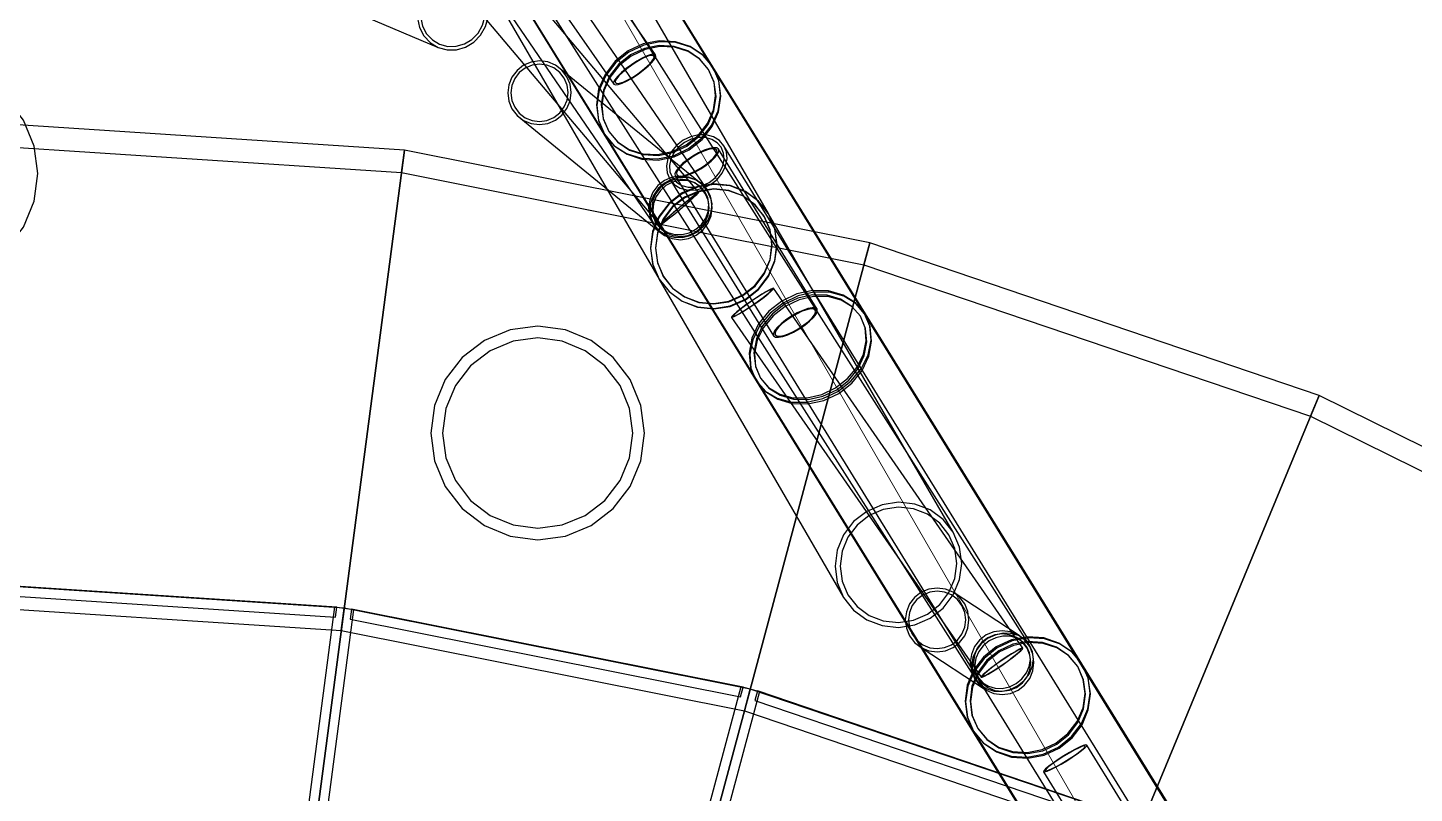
# Model space of a CAD drawing. Header units: millimetres. Extents: x -52000 to 54854, y -52000 to 53750.
# Drawn here: x 770 to 11818, y 23532 to 29628 of the extents above; entities that cross this region are included whole.
import ezdxf

# ---------------------------------------------------------------- set-up
doc = ezdxf.new("R2010")
doc.units = ezdxf.units.MM
for name, color, linetype, lineweight in [('D-BMK-AXIS', 7, 'Continuous', 13), ('D-STR-DECK', 7, 'Continuous', 25), ('D-STR-STRC', 7, 'Continuous', 25)]:
    doc.layers.add(name, color=color, linetype=linetype, lineweight=lineweight)

msp = doc.modelspace()

# ---------------------------------------------------------------- linework, layer by layer
at = {"layer": 'D-BMK-AXIS'}
msp.add_lwpolyline([(0, 39259.8), (-34000, -19629.9), (34000, -19629.9)], close=True, dxfattribs=at)
at = {"layer": 'D-STR-DECK'}
for points in [[(3748.7, 28474.3), (3772.2, 28652.8), (0, 28900), (0, 28720)], [(783.2, 5948.7), (3772.2, 28652.8), (0, 28900), (0, 6000)], [(1552.9, 5795.6), (7479.9, 27915.3), (3772.2, 28652.8), (783.2, 5948.7)], [(7433.3, 27741.4), (7479.9, 27915.3), (3772.2, 28652.8), (3748.7, 28474.3)], [(2296.1, 5543.3), (11059.6, 26700.1), (7479.9, 27915.3), (1552.9, 5795.6)], [(10990.7, 26533.8), (11059.6, 26700.1), (7479.9, 27915.3), (7433.3, 27741.4)], [(3000, 5196.2), (14450, 25028.1), (11059.6, 26700.1), (2296.1, 5543.3)], [(14360, 24872.2), (14450, 25028.1), (11059.6, 26700.1), (10990.7, 26533.8)], [(3268.6, 24827.4), (3292.1, 25005.9), (0, 25221.6), (0, 25041.6)], [(3222.9, 24934.2), (3233.2, 25013.6), (59.4, 25221.6), (59.2, 25141.6)], [(2318.9, 18188), (3217.7, 25015.7), (3366.4, 24996.1), (2467.6, 18168.4)], [(6481.3, 24188.4), (6527.8, 24362.2), (3292.1, 25005.9), (3268.6, 24827.4)], [(6449.9, 24300.2), (6470.4, 24377.5), (3351, 24998), (3340.4, 24918.7)], [(4673, 17729.7), (6455.4, 24381.6), (6600.3, 24342.8), (4817.9, 17690.9)], [(9583, 23135.5), (9651.9, 23301.8), (6527.8, 24362.2), (6481.3, 24188.4)], [(9566.5, 23250.4), (9597, 23324.4), (6585.2, 24346.8), (6564.3, 24269.6)]]:
    msp.add_lwpolyline(points, close=True, dxfattribs=at)
at = {"layer": 'D-STR-STRC'}
for points in [[(2166.2, 33952.8), (6574.4, 26817.2), (6645.4, 26735.3), (6741, 26677.1), (6854.7, 26646.7), (6978.7, 26646.1), (7104.7, 26675.3), (7223.9, 26732.4), (7328.4, 26813.5), (7410.9, 26913.1), (7465.9, 27024.3), (7489.6, 27139.5), (7480.3, 27251), (7438.8, 27351.2), (3030.5, 34486.8)], [(2166.8, 33952.9), (5365.5, 28781.8), (5441.6, 28691.6), (5542.1, 28625.7), (5659.9, 28588.7), (5787.1, 28583.1), (5915, 28609.2), (6034.9, 28665.3), (6138.6, 28747.6), (6219.1, 28850.4), (6270.8, 28966.7), (6290.3, 29088.6), (6276.3, 29207.9), (6229.6, 29316.3), (3030.9, 34487.4)], [(2771.2, 32426.4), (5765.5, 28053.8), (5806.9, 28008.7), (5859.8, 27976.4), (5920.5, 27959.2), (5984.9, 27958.2), (6048.6, 27973.5), (6107.4, 28004.1), (6157.1, 28047.8), (6194.5, 28101.7), (6216.8, 28162.1), (6222.7, 28225), (6211.8, 28285.9), (6184.7, 28340.8), (3190.3, 32713.4)], [(-116.8, 31229.3), (4041.6, 29470.9), (4112.9, 29451.8), (4187.2, 29452.9), (4259.6, 29474.1), (4325.1, 29513.9), (4379.2, 29569.5), (4418.3, 29637.3), (4439.7, 29712.5), (4441.9, 29790.2), (4424.8, 29864.9), (4389.6, 29931.5), (4338.6, 29985.6), (4275.3, 30023.5), (116.8, 31781.9)], [(4045.6, 30652.1), (5801, 27626.2), (5881, 27526.5), (5985.2, 27451.4), (6106.6, 27406), (6236.9, 27393.3), (6367.2, 27414.3), (6488.6, 27467.5), (6592.8, 27549.4), (6672.8, 27654.2), (6723.1, 27774.9), (6740.2, 27903.2), (6723.1, 28030.5), (6672.8, 28147.9), (4917.4, 31173.8)], [(3729.3, 30514.6), (5806.2, 28055), (5812.7, 28058.1), (5829.2, 28070), (5854.8, 28089.7), (5887.7, 28116), (5925.6, 28147.1), (5965.9, 28180.9), (6006, 28215), (6043, 28247.1), (6074.4, 28275.1), (6098.2, 28297), (6112.6, 28311.4), (6116.7, 28317.2), (4039.8, 30776.8)], [(4580.6, 30320), (8323.6, 24439), (8361.9, 24394.9), (8412.2, 24363.1), (8471.1, 24345.8), (8534.5, 24344.2), (8598.2, 24358.3), (8657.7, 24387.2), (8709.1, 24428.9), (8748.8, 24480.6), (8774.1, 24538.7), (8783.4, 24599.4), (8775.9, 24658.4), (8752.2, 24711.7), (5009.1, 30592.7)], [(4630.6, 30342), (5440, 29179.8), (5452.5, 29174), (5475.6, 29176.5), (5507.5, 29187.1), (5546.2, 29205.1), (5589.1, 29229.4), (5633.1, 29258.1), (5675.4, 29289.5), (5713, 29321.3), (5743.3, 29351.3), (5764.4, 29377.6), (5774.7, 29398.3), (5773.5, 29412.1), (4964.1, 30574.2)], [(11129.9, 20894.4), (6317.6, 28688.9), (6282, 28730), (6234.2, 28759.2), (6177.3, 28774.5), (6115.2, 28774.9), (6052.2, 28760.3), (5992.6, 28731.8), (5940.4, 28691.2), (5899.1, 28641.4), (5871.7, 28585.8), (5859.9, 28528.1), (5864.5, 28472.2), (5885.3, 28422), (10697.6, 20627.6)], [(11491.7, 20790.8), (7438.8, 27351.2), (7365.3, 27437.3), (7267.3, 27499.3), (7151.5, 27533.1), (7025.9, 27536.2), (6899, 27508.6), (6779.4, 27452), (6675.3, 27370.4), (6593.7, 27269.2), (6540.3, 27155.5), (6518.7, 27036.9), (6530.4, 26921.5), (6574.4, 26817.2), (10627.4, 20256.8)], [(11634.9, 20577.9), (9170.4, 24562), (9090.9, 24657.6), (8987.4, 24728.5), (8866.9, 24769.8), (8737.6, 24778.8), (8608.4, 24754.7), (8488.1, 24699.4), (8384.8, 24616.4), (8305.6, 24511.5), (8255.9, 24391.9), (8239.1, 24265.6), (8256.3, 24141.4), (8306.3, 24027.6), (10770.8, 20043.4)], [(11087, 20867.7), (9209.9, 23916.5), (9201, 23917.8), (9180.9, 23911.7), (9151, 23898.7), (9113.3, 23879.7), (9070.4, 23855.9), (9025.2, 23829), (8980.8, 23800.7), (8940.3, 23773.1), (8906.3, 23748.1), (8881.2, 23727.2), (8866.7, 23712), (8863.9, 23703.4), (10740.9, 20654.6)]]:
    msp.add_lwpolyline(points, dxfattribs=at)
for points in [[(4041.6, 29470.9), (4112.9, 29451.8), (4187.2, 29452.9), (4259.6, 29474.1), (4325.1, 29513.9), (4379.2, 29569.5), (4418.3, 29637.3), (4439.7, 29712.5), (4441.9, 29790.2), (4424.8, 29864.9), (4389.6, 29931.5), (4338.6, 29985.6), (4275.3, 30023.5), (4204.1, 30042.5), (4129.7, 30041.4), (4057.3, 30020.3), (3991.8, 29980.5), (3937.7, 29924.8), (3898.6, 29857.1), (3877.2, 29781.8), (3875, 29704.2), (3892.1, 29629.5), (3927.3, 29562.8), (3978.3, 29508.7)], [(4052.5, 29496.7), (4117.1, 29479.4), (4184.5, 29480.4), (4250.2, 29499.6), (4309.5, 29535.6), (4358.6, 29586.1), (4394.1, 29647.5), (4413.5, 29715.8), (4415.5, 29786.2), (4400, 29853.9), (4368, 29914.3), (4321.8, 29963.4), (4264.4, 29997.7), (4199.8, 30015), (4132.4, 30014), (4066.8, 29994.8), (4007.4, 29958.7), (3958.3, 29908.3), (3922.8, 29846.8), (3903.4, 29778.6), (3901.4, 29708.2), (3916.9, 29640.5), (3948.9, 29580), (3995.1, 29531)], [(5301.4, 29014.8), (5317.1, 28893), (5365.5, 28781.8), (8306.3, 24027.6), (8384.2, 23934.6), (8486.2, 23866.2), (8605.3, 23827), (8733.6, 23819.6), (8862.2, 23844.7), (8982.3, 23900.4), (9085.8, 23983), (9165.6, 24086.9), (9216.3, 24204.9), (9234.5, 24329), (9218.8, 24450.9), (9170.4, 24562), (6229.6, 29316.3), (6151.7, 29409.2), (6049.7, 29477.7), (5930.5, 29516.9), (5802.3, 29524.2), (5673.7, 29499.1), (5553.6, 29443.4), (5450.1, 29360.8), (5370.2, 29257), (5319.5, 29138.9)], [(5365.5, 28781.8), (5443.4, 28688.8), (5545.4, 28620.4), (5664.5, 28581.2), (5792.8, 28573.9), (5921.4, 28598.9), (6041.5, 28654.6), (6145, 28737.3), (6224.8, 28841.1), (6275.5, 28959.1), (6293.7, 29083.3), (6278, 29205.1), (6229.6, 29316.3), (6151.7, 29409.2), (6049.7, 29477.7), (5930.5, 29516.9), (5802.3, 29524.2), (5673.7, 29499.1), (5553.6, 29443.4), (5450.1, 29360.8), (5370.2, 29257), (5319.5, 29138.9), (5301.4, 29014.8), (5317.1, 28893)], [(5365.5, 28781.8), (5441.6, 28691.6), (5542.1, 28625.7), (5659.9, 28588.7), (5787.1, 28583.1), (5915, 28609.2), (6034.9, 28665.3), (6138.6, 28747.6), (6219.1, 28850.4), (6270.8, 28966.7), (6290.3, 29088.6), (6276.3, 29207.9), (6229.6, 29316.3), (6153.4, 29406.5), (6053, 29472.3), (5935.2, 29509.3), (5808, 29514.9), (5680.1, 29488.8), (5560.2, 29432.7), (5456.5, 29350.5), (5376, 29247.7), (5324.2, 29131.4), (5304.7, 29009.4), (5318.8, 28890.2)], [(5399.5, 28802.8), (5471.2, 28717.2), (5565.2, 28654.2), (5675, 28618), (5793.2, 28611.3), (5911.6, 28634.4), (6022.3, 28685.7), (6117.6, 28761.8), (6191.2, 28857.5), (6237.9, 28966.2), (6254.6, 29080.6), (6240.1, 29192.8), (6195.5, 29295.2), (6123.8, 29380.9), (6029.8, 29443.9), (5920, 29480), (5801.9, 29486.8), (5683.5, 29463.7), (5572.8, 29412.4), (5477.4, 29336.3), (5403.9, 29240.6), (5357.2, 29131.9), (5340.5, 29017.5), (5354.9, 28905.3)], [(5399.5, 28802.8), (5469.7, 28719.7), (5562.2, 28659.1), (5670.7, 28625), (5787.9, 28619.8), (5905.7, 28643.9), (6016.2, 28695.5), (6111.7, 28771.3), (6185.9, 28866), (6233.6, 28973.2), (6251.5, 29085.5), (6238.6, 29195.3), (6195.5, 29295.2), (6125.4, 29378.3), (6032.9, 29439), (5924.4, 29473.1), (5807.2, 29478.3), (5689.3, 29454.2), (5578.9, 29402.5), (5483.3, 29326.7), (5409.2, 29232.1), (5361.5, 29124.9), (5343.5, 29012.6), (5356.5, 28902.7)], [(5440, 29179.8), (5452.5, 29174), (5475.6, 29176.5), (5507.5, 29187.1), (5546.2, 29205.1), (5589.1, 29229.4), (5633.1, 29258.1), (5675.4, 29289.5), (5713, 29321.3), (5743.3, 29351.3), (5764.4, 29377.6), (5774.7, 29398.3), (5773.5, 29412.1), (5761, 29417.9), (5738, 29415.4), (5706.1, 29404.8), (5667.4, 29386.8), (5624.5, 29362.5), (5580.5, 29333.8), (5538.2, 29302.4), (5500.6, 29270.6), (5470.3, 29240.6), (5449.2, 29214.3), (5438.9, 29193.6)], [(5453.2, 29189), (5464.7, 29183.6), (5485.9, 29185.9), (5515.3, 29195.7), (5551, 29212.3), (5590.5, 29234.6), (5631.1, 29261.1), (5670, 29290), (5704.6, 29319.3), (5732.6, 29347), (5752, 29371.2), (5761.4, 29390.3), (5760.4, 29402.9), (5748.9, 29408.3), (5727.7, 29406), (5698.3, 29396.2), (5662.6, 29379.6), (5623.1, 29357.3), (5582.5, 29330.8), (5543.6, 29301.9), (5509, 29272.6), (5481, 29244.9), (5461.6, 29220.7), (5452.1, 29201.6)], [(850.5, 28466.2), (821.5, 28686.3), (736.5, 28891.5), (601.4, 29067.6), (425.2, 29202.7), (220.1, 29287.7), (0, 29316.7), (-220.1, 29287.7), (-425.2, 29202.7), (-601.4, 29067.6), (-736.5, 28891.5), (-821.5, 28686.3), (-850.5, 28466.2), (-821.5, 28246.1), (-736.5, 28041), (-601.4, 27864.8), (-425.2, 27729.7), (-220.1, 27644.7), (0, 27615.7), (220.1, 27644.7), (425.2, 27729.7), (601.4, 27864.8), (736.5, 28041), (821.5, 28246.1)], [(850.5, 28466.2), (821.5, 28686.3), (736.5, 28891.5), (601.4, 29067.6), (425.2, 29202.7), (220.1, 29287.7), (0, 29316.7), (-220.1, 29287.7), (-425.2, 29202.7), (-601.4, 29067.6), (-736.5, 28891.5), (-821.5, 28686.3), (-850.5, 28466.2), (-821.5, 28246.1), (-736.5, 28041), (-601.4, 27864.8), (-425.2, 27729.7), (-220.1, 27644.7), (0, 27615.7), (220.1, 27644.7), (425.2, 27729.7), (601.4, 27864.8), (736.5, 28041), (821.5, 28246.1)], [(4594.8, 29108.6), (4603.5, 29043.1), (4628.7, 28982.2), (4668.9, 28930), (5791.8, 28013.5), (5844.2, 27973.6), (5905.2, 27948.7), (5970.7, 27940.5), (6036.2, 27949.6), (6097.2, 27975.3), (6149.6, 28015.9), (6189.8, 28068.6), (6215.1, 28129.9), (6223.7, 28195.5), (6215.1, 28261), (6189.8, 28321.9), (6149.6, 28374.1), (5026.7, 29290.6), (4974.3, 29330.5), (4913.3, 29355.4), (4847.8, 29363.6), (4782.3, 29354.5), (4721.3, 29328.8), (4668.9, 29288.2), (4628.7, 29235.5), (4603.5, 29174.2)], [(4847.8, 29363.6), (4782.3, 29354.5), (4721.3, 29328.8), (4668.9, 29288.2), (4628.7, 29235.5), (4603.5, 29174.2), (4594.8, 29108.6), (4603.5, 29043.1), (4628.7, 28982.2), (4668.9, 28930), (4721.3, 28890.1), (4782.3, 28865.2), (4847.8, 28857), (4913.3, 28866), (4974.3, 28891.8), (5026.7, 28932.4), (5066.9, 28985.1), (5092.2, 29046.4), (5100.8, 29112), (5092.2, 29177.5), (5066.9, 29238.4), (5026.7, 29290.6), (4974.3, 29330.5), (4913.3, 29355.4)], [(4847.8, 29338.7), (4788.8, 29330.5), (4733.8, 29307.3), (4686.5, 29270.7), (4650.3, 29223.2), (4627.5, 29167.9), (4619.7, 29108.8), (4627.5, 29049.7), (4650.3, 28994.8), (4686.5, 28947.7), (4733.8, 28911.7), (4788.8, 28889.3), (4847.8, 28881.9), (4906.8, 28890.1), (4961.9, 28913.3), (5009.1, 28949.9), (5045.3, 28997.4), (5068.1, 29052.6), (5075.9, 29111.8), (5068.1, 29170.9), (5045.3, 29225.8), (5009.1, 29272.8), (4961.9, 29308.8), (4906.8, 29331.3)], [(5885.3, 28422), (5920.9, 28380.9), (5968.7, 28351.7), (6025.6, 28336.4), (6087.7, 28336), (6150.7, 28350.6), (6210.3, 28379.1), (6262.5, 28419.7), (6303.8, 28469.5), (6331.3, 28525.1), (6343.1, 28582.9), (6338.4, 28638.7), (6317.6, 28688.9), (6282, 28730), (6234.2, 28759.2), (6177.3, 28774.5), (6115.2, 28774.9), (6052.2, 28760.3), (5992.6, 28731.8), (5940.4, 28691.2), (5899.1, 28641.4), (5871.7, 28585.8), (5859.9, 28528.1), (5864.5, 28472.2)], [(5906.6, 28435.2), (5938.6, 28398.1), (5981.8, 28371.8), (6033.1, 28358), (6089, 28357.6), (6145.8, 28370.8), (6199.6, 28396.5), (6246.7, 28433), (6283.9, 28477.9), (6308.6, 28528.1), (6319.3, 28580.2), (6315.1, 28630.5), (6296.3, 28675.8), (6264.3, 28712.8), (6221.1, 28739.1), (6169.8, 28752.9), (6113.9, 28753.3), (6057.1, 28740.1), (6003.3, 28714.4), (5956.2, 28677.9), (5919, 28633), (5894.3, 28582.8), (5883.6, 28530.8), (5887.8, 28480.4)], [(5926.2, 28465.5), (5928.4, 28448.9), (6713.4, 27174.1), (6727.4, 27164.7), (6752.1, 27163.2), (6786, 27169.7), (6826.8, 27183.7), (6871.6, 27204.4), (6917.5, 27230.2), (6961.2, 27259.5), (6999.8, 27290.3), (7030.7, 27320.3), (7051.8, 27347.7), (7061.6, 27370.5), (7059.5, 27387.2), (6274.4, 28662), (6260.5, 28671.4), (6235.7, 28672.9), (6201.8, 28666.4), (6161.1, 28652.3), (6116.2, 28631.6), (6070.4, 28605.8), (6026.7, 28576.5), (5988, 28545.8), (5957.1, 28515.7), (5936.1, 28488.3)], [(5928.4, 28448.9), (5942.3, 28439.5), (5967.1, 28438), (6001, 28444.5), (6041.7, 28458.5), (6086.6, 28479.2), (6132.4, 28505.1), (6176.1, 28534.4), (6214.8, 28565.1), (6245.7, 28595.2), (6266.8, 28622.5), (6276.6, 28645.3), (6274.4, 28662), (6260.5, 28671.4), (6235.7, 28672.9), (6201.8, 28666.4), (6161.1, 28652.3), (6116.2, 28631.6), (6070.4, 28605.8), (6026.7, 28576.5), (5988, 28545.8), (5957.1, 28515.7), (5936.1, 28488.3), (5926.2, 28465.5)], [(5942, 28457.3), (5954.8, 28448.6), (5977.6, 28447.2), (6008.9, 28453.2), (6046.4, 28466.2), (6087.7, 28485.2), (6130, 28509), (6170.3, 28536), (6205.8, 28564.3), (6234.3, 28592), (6253.7, 28617.2), (6262.8, 28638.2), (6260.8, 28653.6), (6248, 28662.2), (6225.2, 28663.6), (6193.9, 28657.6), (6156.4, 28644.7), (6115.1, 28625.6), (6072.8, 28601.8), (6032.6, 28574.8), (5997, 28546.5), (5968.5, 28518.8), (5949.1, 28493.6), (5940, 28472.6)], [(5970.7, 28447.1), (5905.2, 28438), (5844.2, 28412.3), (5791.8, 28371.7), (5751.6, 28319), (5726.4, 28257.7), (5717.7, 28192.1), (5726.4, 28126.6), (5751.6, 28065.7), (5791.8, 28013.5), (5844.2, 27973.6), (5905.2, 27948.7), (5970.7, 27940.5), (6036.2, 27949.6), (6097.2, 27975.3), (6149.6, 28015.9), (6189.8, 28068.6), (6215.1, 28129.9), (6223.7, 28195.5), (6215.1, 28261), (6189.8, 28321.9), (6149.6, 28374.1), (6097.2, 28414), (6036.2, 28438.9)], [(5765.5, 28053.8), (5806.9, 28008.7), (5859.8, 27976.4), (5920.5, 27959.2), (5984.9, 27958.2), (6048.6, 27973.5), (6107.4, 28004.1), (6157.1, 28047.8), (6194.5, 28101.7), (6216.8, 28162.1), (6222.7, 28225), (6211.8, 28285.9), (6184.7, 28340.8), (6143.3, 28385.9), (6090.4, 28418.2), (6029.7, 28435.4), (5965.3, 28436.4), (5901.5, 28421), (5842.8, 28390.5), (5793.1, 28346.8), (5755.7, 28292.8), (5733.4, 28232.4), (5727.4, 28169.6), (5738.4, 28108.7)], [(5970.7, 28422.2), (5911.7, 28414), (5856.7, 28390.8), (5809.4, 28354.2), (5773.2, 28306.7), (5750.4, 28251.4), (5742.6, 28192.3), (5750.4, 28133.2), (5773.2, 28078.3), (5809.4, 28031.2), (5856.7, 27995.3), (5911.7, 27972.8), (5970.7, 27965.4), (6029.7, 27973.6), (6084.8, 27996.8), (6132, 28033.4), (6168.2, 28080.9), (6191, 28136.2), (6198.8, 28195.3), (6191, 28254.4), (6168.2, 28309.3), (6132, 28356.4), (6084.8, 28392.3), (6029.7, 28414.8)], [(5786.1, 28067.9), (5823.5, 28027.2), (5871.1, 27998.1), (5925.8, 27982.6), (5983.9, 27981.7), (6041.4, 27995.5), (6094.4, 28023.1), (6139.2, 28062.5), (6172.9, 28111.1), (6193, 28165.6), (6198.4, 28222.2), (6188.5, 28277.2), (6164, 28326.7), (6126.7, 28367.3), (6079.1, 28396.4), (6024.4, 28411.9), (5966.3, 28412.8), (5908.8, 28399), (5855.8, 28371.5), (5811, 28332), (5777.3, 28283.4), (5757.1, 28229), (5751.8, 28172.3), (5761.7, 28117.4)], [(5732.3, 27875.5), (5749.5, 27747), (5799.9, 27628.1), (7270.9, 25092.3), (7351.1, 24991), (7455.6, 24914.3), (7577.4, 24867.4), (7708, 24853.4), (7838.6, 24873.3), (7960.3, 24925.9), (8064.8, 25007.4), (8145, 25112.3), (8195.4, 25233.6), (8212.6, 25362.8), (8195.4, 25491.3), (8145, 25610.2), (6674, 28146), (6593.8, 28247.3), (6489.2, 28324), (6367.5, 28370.9), (6236.9, 28384.9), (6106.3, 28365), (5984.6, 28312.4), (5880.1, 28230.9), (5799.9, 28126), (5749.5, 28004.7)], [(6236.9, 28384.9), (6106.3, 28365), (5984.6, 28312.4), (5880.1, 28230.9), (5799.9, 28126), (5749.5, 28004.7), (5732.3, 27875.5), (5749.5, 27747), (5799.9, 27628.1), (5880.1, 27526.8), (5984.6, 27450.1), (6106.3, 27403.2), (6236.9, 27389.2), (6367.5, 27409.2), (6489.2, 27461.7), (6593.8, 27543.2), (6674, 27648.1), (6724.4, 27769.4), (6741.6, 27898.6), (6724.4, 28027.1), (6674, 28146), (6593.8, 28247.3), (6489.2, 28324), (6367.5, 28370.9)], [(6236.9, 28380.8), (6106.6, 28359.8), (5985.2, 28306.6), (5881, 28224.7), (5801, 28119.9), (5750.7, 27999.2), (5733.6, 27870.9), (5750.7, 27743.6), (5801, 27626.2), (5881, 27526.5), (5985.2, 27451.4), (6106.6, 27406), (6236.9, 27393.3), (6367.2, 27414.3), (6488.6, 27467.5), (6592.8, 27549.4), (6672.8, 27654.2), (6723.1, 27774.9), (6740.2, 27903.2), (6723.1, 28030.5), (6672.8, 28147.9), (6592.8, 28247.6), (6488.6, 28322.7), (6367.2, 28368.1)], [(6236.9, 28345.7), (6116.6, 28327.3), (6004.5, 28278.9), (5908.2, 28203.8), (5834.3, 28107.1), (5787.8, 27995.5), (5772, 27876.4), (5787.8, 27758), (5834.3, 27648.5), (5908.2, 27555.2), (6004.5, 27484.5), (6116.6, 27441.3), (6236.9, 27428.4), (6357.2, 27446.8), (6469.4, 27495.2), (6565.7, 27570.3), (6639.5, 27667), (6686, 27778.6), (6701.8, 27897.7), (6686, 28016.1), (6639.5, 28125.6), (6565.7, 28218.9), (6469.4, 28289.6), (6357.2, 28332.8)], [(6236.9, 28341.9), (6116.9, 28322.6), (6005.1, 28273.5), (5909, 28198.2), (5835.3, 28101.6), (5789, 27990.4), (5773.2, 27872.2), (5789, 27754.9), (5835.3, 27646.7), (5909, 27554.9), (6005.1, 27485.7), (6116.9, 27443.8), (6236.9, 27432.2), (6356.9, 27451.5), (6468.8, 27500.6), (6564.8, 27575.9), (6638.5, 27672.5), (6684.8, 27783.7), (6700.6, 27901.9), (6684.8, 28019.2), (6638.5, 28127.4), (6564.8, 28219.2), (6468.8, 28288.4), (6356.9, 28330.3)], [(5806.2, 28055), (5812.7, 28058.1), (5829.2, 28070), (5854.8, 28089.7), (5887.7, 28116), (5925.6, 28147.1), (5965.9, 28180.9), (6006, 28215), (6043, 28247.1), (6074.4, 28275.1), (6098.2, 28297), (6112.6, 28311.4), (6116.7, 28317.2), (6110.3, 28314.1), (6093.7, 28302.3), (6068.1, 28282.6), (6035.2, 28256.3), (5997.3, 28225.2), (5957, 28191.4), (5917, 28157.3), (5880, 28125.2), (5848.5, 28097.2), (5824.8, 28075.3), (5810.3, 28060.9)], [(5818.4, 28065.4), (5824.4, 28068.2), (5839.7, 28079.1), (5863.2, 28097.3), (5893.5, 28121.5), (5928.4, 28150.2), (5965.6, 28181.3), (6002.5, 28212.7), (6036.5, 28242.3), (6065.5, 28268.1), (6087.4, 28288.3), (6100.7, 28301.5), (6104.5, 28306.9), (6098.6, 28304.1), (6083.3, 28293.2), (6059.7, 28275), (6029.4, 28250.7), (5994.5, 28222.1), (5957.4, 28191), (5920.5, 28159.6), (5886.4, 28130), (5857.4, 28104.2), (5835.5, 28084), (5822.2, 28070.7)], [(6378.6, 27321.6), (8366.5, 24456.5), (8374.6, 24456.9), (8393.6, 24465.2), (8422, 24480.9), (8458.1, 24502.7), (8499.3, 24529.3), (8542.8, 24558.8), (8585.7, 24589.3), (8625, 24618.6), (8658.1, 24644.7), (8682.7, 24665.9), (8697.2, 24680.7), (8700.4, 24688.1), (6712.4, 27553.3), (6704.3, 27552.8), (6685.4, 27544.5), (6656.9, 27528.9), (6620.9, 27507), (6579.7, 27480.4), (6536.2, 27450.9), (6493.3, 27420.5), (6453.9, 27391.2), (6420.8, 27365), (6396.3, 27343.8), (6381.8, 27329)], [(6378.6, 27321.6), (6386.7, 27322.1), (6405.6, 27330.4), (6434.1, 27346), (6470.1, 27367.9), (6511.3, 27394.5), (6554.8, 27424), (6597.7, 27454.4), (6637.1, 27483.7), (6670.2, 27509.8), (6694.8, 27531), (6709.2, 27545.8), (6712.4, 27553.3), (6704.3, 27552.8), (6685.4, 27544.5), (6656.9, 27528.9), (6620.9, 27507), (6579.7, 27480.4), (6536.2, 27450.9), (6493.3, 27420.5), (6453.9, 27391.2), (6420.8, 27365), (6396.3, 27343.8), (6381.8, 27329)], [(6391.7, 27330.7), (6399.2, 27331.1), (6416.6, 27338.8), (6442.8, 27353.2), (6476, 27373.3), (6514, 27397.8), (6554.1, 27425), (6593.6, 27453.1), (6629.9, 27480.1), (6660.3, 27504.1), (6683, 27523.7), (6696.3, 27537.3), (6699.3, 27544.1), (6691.8, 27543.7), (6674.4, 27536.1), (6648.2, 27521.7), (6615, 27501.5), (6577, 27477), (6536.9, 27449.8), (6497.4, 27421.8), (6461.2, 27394.8), (6430.7, 27370.7), (6408, 27351.2), (6394.7, 27337.6)], [(6574.4, 26817.2), (6648, 26731.1), (6746, 26669.1), (6861.7, 26635.3), (6987.3, 26632.2), (7114.3, 26659.8), (7233.9, 26716.4), (7338, 26798), (7419.5, 26899.1), (7472.9, 27012.9), (7494.5, 27131.5), (7482.9, 27246.9), (7438.8, 27351.2), (7365.3, 27437.3), (7267.3, 27499.3), (7151.5, 27533.1), (7025.9, 27536.2), (6899, 27508.6), (6779.4, 27452), (6675.3, 27370.4), (6593.7, 27269.2), (6540.3, 27155.5), (6518.7, 27036.9), (6530.4, 26921.5)], [(6574.4, 26817.2), (6645.4, 26735.3), (6741, 26677.1), (6854.7, 26646.7), (6978.7, 26646.1), (7104.7, 26675.3), (7223.9, 26732.4), (7328.4, 26813.5), (7410.9, 26913.1), (7465.9, 27024.3), (7489.6, 27139.5), (7480.3, 27251), (7438.8, 27351.2), (7367.8, 27433.1), (7272.2, 27491.3), (7158.6, 27521.7), (7034.5, 27522.3), (6908.6, 27493.1), (6789.3, 27435.9), (6684.9, 27354.9), (6602.3, 27255.3), (6547.4, 27144.1), (6523.7, 27028.8), (6532.9, 26917.3)], [(6608.5, 26838.2), (6676.2, 26758.9), (6766.5, 26701.7), (6873.1, 26670.7), (6988.8, 26667.7), (7105.8, 26693.2), (7216, 26745.3), (7311.9, 26820.5), (7387, 26913.7), (7436.2, 27018.5), (7456.1, 27127.8), (7445.4, 27234.1), (7404.8, 27330.2), (7337, 27409.5), (7246.8, 27466.6), (7140.1, 27497.7), (7024.4, 27500.6), (6907.5, 27475.2), (6797.3, 27423), (6701.4, 27347.8), (6626.2, 27254.7), (6577.1, 27149.9), (6557.1, 27040.6), (6567.9, 26934.3)], [(6608.5, 26838.2), (6673.9, 26762.7), (6761.9, 26709.1), (6866.6, 26681.1), (6980.9, 26680.6), (7096.9, 26707.5), (7206.8, 26760.1), (7303, 26834.8), (7379.1, 26926.5), (7429.7, 27029), (7451.5, 27135.2), (7443, 27237.9), (7404.8, 27330.2), (7339.4, 27405.7), (7251.3, 27459.2), (7146.6, 27487.3), (7032.3, 27487.8), (6916.3, 27460.9), (6806.4, 27408.2), (6710.2, 27333.5), (6634.2, 27241.8), (6583.5, 27139.4), (6561.7, 27033.2), (6570.2, 26930.5)], [(6713.4, 27174.1), (6727.4, 27164.7), (6752.1, 27163.2), (6786, 27169.7), (6826.8, 27183.7), (6871.6, 27204.4), (6917.5, 27230.2), (6961.2, 27259.5), (6999.8, 27290.3), (7030.7, 27320.3), (7051.8, 27347.7), (7061.6, 27370.5), (7059.5, 27387.2), (7045.6, 27396.6), (7020.8, 27398.1), (6986.9, 27391.6), (6946.1, 27377.5), (6901.3, 27356.8), (6855.4, 27331), (6811.7, 27301.7), (6773.1, 27270.9), (6742.2, 27240.9), (6721.1, 27213.5), (6711.3, 27190.7)], [(6727.1, 27182.4), (6739.9, 27173.8), (6762.7, 27172.4), (6793.9, 27178.4), (6831.5, 27191.3), (6872.8, 27210.4), (6915, 27234.2), (6955.3, 27261.2), (6990.9, 27289.5), (7019.4, 27317.2), (7038.8, 27342.4), (7047.8, 27363.4), (7045.9, 27378.8), (7033, 27387.4), (7010.2, 27388.8), (6979, 27382.8), (6941.4, 27369.9), (6900.1, 27350.8), (6857.9, 27327), (6817.6, 27300), (6782, 27271.7), (6753.5, 27244), (6734.1, 27218.8), (6725.1, 27197.8)], [(5684.5, 26400.4), (5655.5, 26620.5), (5570.5, 26825.7), (5435.4, 27001.8), (5259.2, 27136.9), (5054.1, 27221.9), (4834, 27250.9), (4613.9, 27221.9), (4408.7, 27136.9), (4232.6, 27001.8), (4097.4, 26825.7), (4012.5, 26620.5), (3983.5, 26400.4), (4012.5, 26180.3), (4097.4, 25975.2), (4232.6, 25799), (4408.7, 25663.9), (4613.9, 25578.9), (4834, 25549.9), (5054.1, 25578.9), (5259.2, 25663.9), (5435.4, 25799), (5570.5, 25975.2), (5655.5, 26180.3)], [(5684.5, 26400.4), (5655.5, 26620.5), (5570.5, 26825.7), (5435.4, 27001.8), (5259.2, 27136.9), (5054.1, 27221.9), (4834, 27250.9), (4613.9, 27221.9), (4408.7, 27136.9), (4232.6, 27001.8), (4097.4, 26825.7), (4012.5, 26620.5), (3983.5, 26400.4), (4012.5, 26180.3), (4097.4, 25975.2), (4232.6, 25799), (4408.7, 25663.9), (4613.9, 25578.9), (4834, 25549.9), (5054.1, 25578.9), (5259.2, 25663.9), (5435.4, 25799), (5570.5, 25975.2), (5655.5, 26180.3)], [(5591.5, 26400.4), (5565.7, 26596.5), (5490, 26779.2), (5369.6, 26936.1), (5212.7, 27056.4), (5030, 27132.1), (4834, 27157.9), (4637.9, 27132.1), (4455.2, 27056.4), (4298.3, 26936.1), (4178, 26779.2), (4102.3, 26596.5), (4076.5, 26400.4), (4102.3, 26204.4), (4178, 26021.7), (4298.3, 25864.8), (4455.2, 25744.4), (4637.9, 25668.7), (4834, 25642.9), (5030, 25668.7), (5212.7, 25744.4), (5369.6, 25864.8), (5490, 26021.7), (5565.7, 26204.4)], [(5591.5, 26400.4), (5565.7, 26596.5), (5490, 26779.2), (5369.6, 26936.1), (5212.7, 27056.4), (5030, 27132.1), (4834, 27157.9), (4637.9, 27132.1), (4455.2, 27056.4), (4298.3, 26936.1), (4178, 26779.2), (4102.3, 26596.5), (4076.5, 26400.4), (4102.3, 26204.4), (4178, 26021.7), (4298.3, 25864.8), (4455.2, 25744.4), (4637.9, 25668.7), (4834, 25642.9), (5030, 25668.7), (5212.7, 25744.4), (5369.6, 25864.8), (5490, 26021.7), (5565.7, 26204.4)], [(7708, 25849.1), (7577.4, 25829.1), (7455.6, 25776.6), (7351.1, 25695.1), (7270.9, 25590.2), (7220.5, 25468.9), (7203.3, 25339.7), (7220.5, 25211.2), (7270.9, 25092.3), (7351.1, 24991), (7455.6, 24914.3), (7577.4, 24867.4), (7708, 24853.4), (7838.6, 24873.3), (7960.3, 24925.9), (8064.8, 25007.4), (8145, 25112.3), (8195.4, 25233.6), (8212.6, 25362.8), (8195.4, 25491.3), (8145, 25610.2), (8064.8, 25711.5), (7960.3, 25788.2), (7838.6, 25835.1)], [(7708, 25809.9), (7587.6, 25791.5), (7475.5, 25743.1), (7379.2, 25668), (7305.3, 25571.3), (7258.9, 25459.7), (7243, 25340.6), (7258.9, 25222.2), (7305.3, 25112.7), (7379.2, 25019.4), (7475.5, 24948.7), (7587.6, 24905.5), (7708, 24892.6), (7828.3, 24911), (7940.4, 24959.4), (8036.7, 25034.5), (8110.6, 25131.2), (8157, 25242.8), (8172.9, 25361.9), (8157, 25480.3), (8110.6, 25589.8), (8036.7, 25683.1), (7940.4, 25753.8), (7828.3, 25797)], [(7762.6, 24912.5), (7771.3, 24846.8), (7796.6, 24785.6), (7837, 24733.1), (7889.5, 24692.8), (8407.5, 24352.9), (8468.7, 24327.6), (8534.4, 24319), (8600.1, 24327.8), (8661.3, 24353.2), (8713.8, 24393.6), (8754.2, 24446.2), (8779.5, 24507.5), (8788.2, 24573.2), (8779.5, 24638.9), (8754.2, 24700.1), (8713.8, 24752.7), (8661.3, 24793), (8143.3, 25132.9), (8082.1, 25158.1), (8016.4, 25166.7), (7950.7, 25158), (7889.5, 25132.6), (7837, 25092.1), (7796.6, 25039.5), (7771.3, 24978.2)], [(8016.4, 25166.7), (7950.7, 25158), (7889.5, 25132.6), (7837, 25092.1), (7796.6, 25039.5), (7771.3, 24978.2), (7762.6, 24912.5), (7771.3, 24846.8), (7796.6, 24785.6), (7837, 24733.1), (7889.5, 24692.8), (7950.7, 24667.5), (8016.4, 24658.9), (8082.1, 24667.6), (8143.3, 24693.1), (8195.8, 24733.5), (8236.2, 24786.1), (8261.5, 24847.4), (8270.2, 24913.1), (8261.5, 24978.8), (8236.2, 25040), (8195.8, 25092.6), (8143.3, 25132.9), (8082.1, 25158.1)], [(8016.4, 25141.7), (7957.2, 25133.9), (7902, 25110.9), (7854.6, 25074.5), (7818.3, 25027), (7795.4, 24971.8), (7787.6, 24912.5), (7795.4, 24853.3), (7818.3, 24798.1), (7854.6, 24750.8), (7902, 24714.4), (7957.2, 24691.6), (8016.4, 24683.9), (8075.6, 24691.8), (8130.8, 24714.7), (8178.2, 24751.1), (8214.5, 24798.6), (8237.4, 24853.8), (8245.2, 24913.1), (8237.4, 24972.3), (8214.5, 25027.5), (8178.2, 25074.9), (8130.8, 25111.2), (8075.6, 25134)], [(8306.3, 24027.6), (8385.8, 23932), (8489.3, 23861.1), (8609.8, 23819.8), (8739, 23810.8), (8868.2, 23834.9), (8988.6, 23890.3), (9091.9, 23973.2), (9171.1, 24078.1), (9220.8, 24197.7), (9237.6, 24324), (9220.4, 24448.2), (9170.4, 24562), (9090.9, 24657.6), (8987.4, 24728.5), (8866.9, 24769.8), (8737.6, 24778.8), (8608.4, 24754.7), (8488.1, 24699.4), (8384.8, 24616.4), (8305.6, 24511.5), (8255.9, 24391.9), (8239.1, 24265.6), (8256.3, 24141.4)], [(8306.3, 24027.6), (8384.2, 23934.6), (8486.2, 23866.2), (8605.3, 23827), (8733.6, 23819.6), (8862.2, 23844.7), (8982.3, 23900.4), (9085.8, 23983), (9165.6, 24086.9), (9216.3, 24204.9), (9234.5, 24329), (9218.8, 24450.9), (9170.4, 24562), (9092.5, 24655), (8990.5, 24723.4), (8871.3, 24762.6), (8743.1, 24770), (8614.5, 24744.9), (8494.4, 24689.2), (8390.9, 24606.6), (8311.1, 24502.7), (8260.3, 24384.7), (8242.2, 24260.6), (8257.9, 24138.7)], [(8534.4, 24826.8), (8468.7, 24818.1), (8407.5, 24792.7), (8355, 24752.3), (8314.6, 24699.6), (8289.3, 24638.4), (8280.6, 24572.6), (8289.3, 24506.9), (8314.6, 24445.7), (8355, 24393.2), (8407.5, 24352.9), (8468.7, 24327.6), (8534.4, 24319), (8600.1, 24327.8), (8661.3, 24353.2), (8713.8, 24393.6), (8754.2, 24446.2), (8779.5, 24507.5), (8788.2, 24573.2), (8779.5, 24638.9), (8754.2, 24700.1), (8713.8, 24752.7), (8661.3, 24793), (8600.1, 24818.3)], [(8323.6, 24439), (8361.9, 24394.9), (8412.2, 24363.1), (8471.1, 24345.8), (8534.5, 24344.2), (8598.2, 24358.3), (8657.7, 24387.2), (8709.1, 24428.9), (8748.8, 24480.6), (8774.1, 24538.7), (8783.4, 24599.4), (8775.9, 24658.4), (8752.2, 24711.7), (8713.9, 24755.8), (8663.6, 24787.6), (8604.7, 24804.9), (8541.3, 24806.5), (8477.7, 24792.4), (8418.1, 24763.5), (8366.8, 24721.8), (8327.1, 24670.1), (8301.7, 24612), (8292.5, 24551.3), (8299.9, 24492.3)], [(8534.4, 24801.8), (8475.2, 24794), (8420, 24771), (8372.6, 24734.6), (8336.3, 24687.2), (8313.4, 24631.9), (8305.6, 24572.7), (8313.4, 24513.4), (8336.3, 24458.2), (8372.6, 24410.9), (8420, 24374.6), (8475.2, 24351.8), (8534.4, 24344), (8593.6, 24351.9), (8648.8, 24374.8), (8696.2, 24411.3), (8732.5, 24458.7), (8755.4, 24513.9), (8763.2, 24573.2), (8755.4, 24632.4), (8732.5, 24687.6), (8696.2, 24735), (8648.8, 24771.3), (8593.6, 24794.1)], [(8344.7, 24452.4), (8379.3, 24412.7), (8424.6, 24384), (8477.7, 24368.4), (8534.8, 24366.9), (8592.2, 24379.6), (8645.9, 24405.7), (8692.2, 24443.3), (8728, 24489.9), (8750.9, 24542.3), (8759.2, 24597), (8752.5, 24650.2), (8731.1, 24698.3), (8696.6, 24738), (8651.2, 24766.7), (8598.2, 24782.3), (8541, 24783.8), (8483.6, 24771.1), (8429.9, 24745), (8383.6, 24707.4), (8347.8, 24660.8), (8325, 24608.4), (8316.6, 24553.7), (8323.4, 24500.5)], [(8340.3, 24048.6), (8413.6, 23960.5), (8508.9, 23895.2), (8619.9, 23857.2), (8739, 23848.9), (8858, 23871.1), (8968.9, 23922.1), (9064, 23998.5), (9137, 24095.1), (9182.8, 24205.4), (9198.3, 24321.7), (9182.5, 24436.1), (9136.3, 24541), (9063.1, 24629.1), (8967.8, 24694.4), (8856.8, 24732.4), (8737.7, 24740.7), (8618.7, 24718.5), (8507.8, 24667.5), (8412.6, 24591.1), (8339.7, 24494.5), (8293.9, 24384.2), (8278.4, 24267.9), (8294.2, 24153.5)], [(8340.3, 24048.6), (8412.1, 23963), (8506, 23899.9), (8615.8, 23863.8), (8734, 23857.1), (8852.4, 23880.1), (8963.1, 23931.5), (9058.4, 24007.6), (9132, 24103.2), (9178.7, 24212), (9195.4, 24326.3), (9181, 24438.6), (9136.3, 24541), (9064.6, 24626.6), (8970.7, 24689.7), (8860.9, 24725.8), (8742.7, 24732.6), (8624.3, 24709.5), (8513.6, 24658.1), (8418.2, 24582), (8344.7, 24486.4), (8298, 24377.6), (8281.3, 24263.3), (8295.7, 24151)], [(8366.5, 24456.5), (8374.6, 24456.9), (8393.6, 24465.2), (8422, 24480.9), (8458.1, 24502.7), (8499.3, 24529.3), (8542.8, 24558.8), (8585.7, 24589.3), (8625, 24618.6), (8658.1, 24644.7), (8682.7, 24665.9), (8697.2, 24680.7), (8700.4, 24688.1), (8692.3, 24687.7), (8673.4, 24679.3), (8644.9, 24663.7), (8608.9, 24641.9), (8567.7, 24615.3), (8524.1, 24585.7), (8481.2, 24555.3), (8441.9, 24526), (8408.8, 24499.9), (8384.2, 24478.7), (8369.8, 24463.9)], [(8379.7, 24465.6), (8387.1, 24466), (8404.6, 24473.7), (8430.8, 24488.1), (8464, 24508.2), (8502, 24532.7), (8542.1, 24559.9), (8581.6, 24587.9), (8617.8, 24614.9), (8648.3, 24639), (8671, 24658.5), (8684.3, 24672.2), (8687.3, 24679), (8679.8, 24678.6), (8662.4, 24670.9), (8636.2, 24656.5), (8602.9, 24636.4), (8565, 24611.9), (8524.9, 24584.7), (8485.4, 24556.6), (8449.1, 24529.7), (8418.6, 24505.6), (8396, 24486.1), (8382.7, 24472.4)], [(8863.9, 23703.4), (8872.8, 23702.1), (8892.9, 23708.2), (8922.8, 23721.2), (8960.5, 23740.2), (9003.4, 23764), (9048.6, 23791), (9093, 23819.2), (9133.5, 23846.8), (9167.5, 23871.9), (9192.6, 23892.7), (9207.1, 23907.9), (9209.9, 23916.5), (9201, 23917.8), (9180.9, 23911.7), (9151, 23898.7), (9113.3, 23879.7), (9070.4, 23855.9), (9025.2, 23829), (8980.8, 23800.7), (8940.3, 23773.1), (8906.3, 23748.1), (8881.2, 23727.2), (8866.7, 23712)], [(8877.5, 23711.8), (8885.7, 23710.6), (8904.2, 23716.2), (8931.8, 23728.2), (8966.5, 23745.7), (9006, 23767.7), (9047.7, 23792.5), (9088.6, 23818.5), (9125.9, 23843.9), (9157.2, 23867), (9180.3, 23886.2), (9193.7, 23900.2), (9196.3, 23908.1), (9188.1, 23909.3), (9169.6, 23903.7), (9142, 23891.7), (9107.3, 23874.2), (9067.8, 23852.3), (9026.1, 23827.5), (8985.2, 23801.5), (8947.9, 23776), (8916.6, 23752.9), (8893.5, 23733.7), (8880.1, 23719.7)]]:
    msp.add_lwpolyline(points, close=True, dxfattribs=at)

doc.saveas('drawing.dxf')
